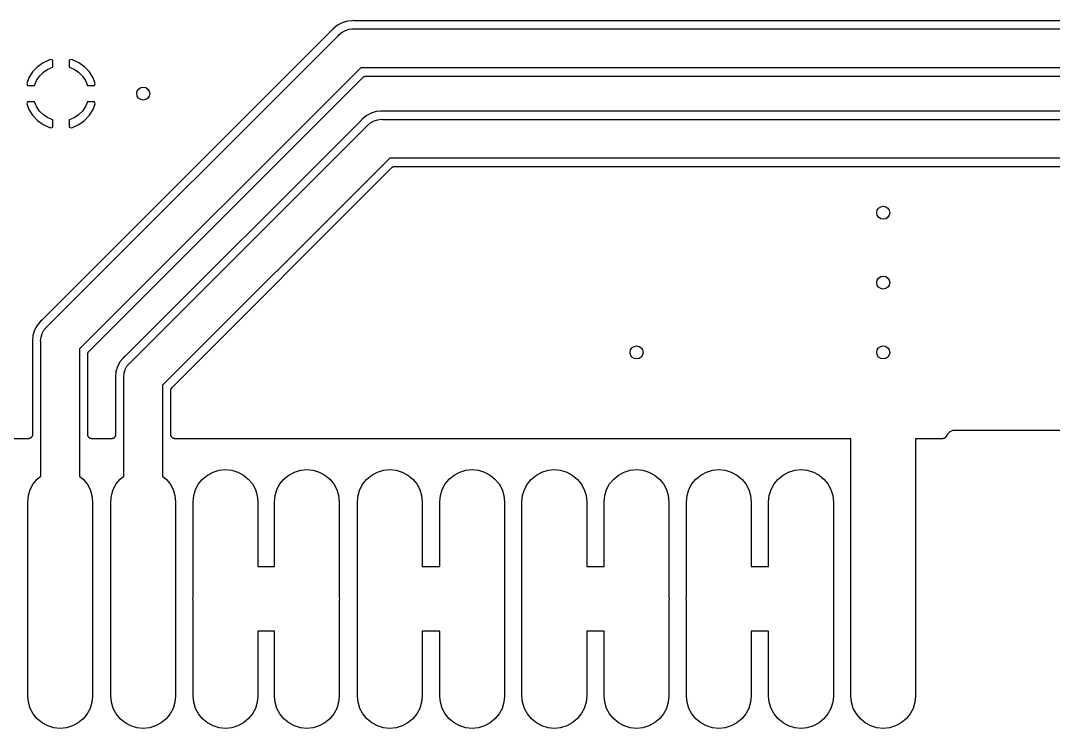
# Model space of a CAD drawing. Extents: x 49 to 143, y -158 to -38.
# Drawn here: x 87.27 to 119.17, y -158.18 to -136.3 of the extents above; entities that cross this region are included whole.
import ezdxf

# ---------------------------------------------------------------- set-up
doc = ezdxf.new("R2010")
doc.units = 0
doc.layers.add('BLACK', color=7, linetype='CONTINUOUS')

msp = doc.modelspace()

# ---------------------------------------------------------------- linework, layer by layer
at = {"layer": 'BLACK', "linetype": 'CONTINUOUS'}
for p, q in [((97.0592, -136.446), (96.9292, -136.553)), ((97.2076, -136.367), (97.0592, -136.446)), ((97.3686, -136.318), (97.2076, -136.367)), ((97.5003, -136.305), (97.3686, -136.318)), ((97.536, -136.302), (97.5003, -136.305)), ((97.5717, -136.305), (97.536, -136.302)), ((97.5771, -136.305), (97.5717, -136.305)), ((97.5824, -136.306), (97.5771, -136.305)), ((97.5842, -136.306), (97.5824, -136.306)), ((125.792, -136.306), (97.5842, -136.306)), ((96.8981, -136.59), (87.9238, -145.564)), ((88.0902, -145.757), (97.0909, -136.757)), ((96.9015, -136.586), (96.8981, -136.59)), ((96.9053, -136.582), (96.9015, -136.586)), ((96.9064, -136.581), (96.9053, -136.582)), ((96.9292, -136.553), (96.9064, -136.581)), ((97.0909, -136.757), (97.1097, -136.734)), ((97.1097, -136.734), (97.201, -136.659)), ((97.201, -136.659), (97.3053, -136.603)), ((97.3053, -136.603), (97.4184, -136.569)), ((97.4184, -136.569), (97.5065, -136.56)), ((97.5065, -136.56), (97.536, -136.557)), ((97.536, -136.557), (97.5655, -136.56)), ((97.5655, -136.56), (126.15, -136.56)), ((87.7903, -137.728), (87.6427, -137.886)), ((87.966, -137.602), (87.7903, -137.728)), ((88.1666, -137.511), (87.966, -137.602)), ((87.9772, -137.897), (88.1164, -137.804)), ((88.1164, -137.804), (88.265, -137.742)), ((88.201, -137.501), (88.1666, -137.511)), ((88.265, -137.521), (88.201, -137.501)), ((88.265, -137.742), (88.265, -137.521)), ((88.837, -137.501), (88.773, -137.521)), ((88.773, -137.521), (88.773, -137.742)), ((88.773, -137.742), (88.9216, -137.804)), ((88.8714, -137.511), (88.837, -137.501)), ((89.072, -137.602), (88.8714, -137.511)), ((88.9216, -137.804), (89.0608, -137.897)), ((89.2477, -137.728), (89.072, -137.602)), ((97.7845, -137.76), (89.0936, -146.451)), ((89.3953, -137.886), (89.2477, -137.728)), ((126.15, -137.76), (97.7845, -137.76)), ((87.5287, -138.07), (87.4638, -138.243)), ((87.6427, -137.886), (87.5287, -138.07)), ((87.7657, -138.154), (87.8588, -138.015)), ((87.8588, -138.015), (87.9772, -137.897)), ((89.0608, -137.897), (89.1792, -138.015)), ((89.1792, -138.015), (89.2723, -138.154)), ((89.3848, -146.519), (97.8525, -138.051)), ((89.5093, -138.07), (89.3953, -137.886)), ((89.5742, -138.243), (89.5093, -138.07)), ((97.8525, -138.051), (97.8528, -138.051)), ((97.8528, -138.051), (97.8529, -138.051)), ((97.8529, -138.051), (97.8538, -138.05)), ((97.8529, -138.051), (97.8529, -138.051)), ((97.8538, -138.05), (97.863, -138.043)), ((97.863, -138.043), (97.8721, -138.035)), ((97.8721, -138.035), (97.8727, -138.035)), ((97.8727, -138.035), (97.8732, -138.034)), ((97.8732, -138.034), (97.8836, -138.029)), ((97.8836, -138.029), (97.8939, -138.024)), ((97.8939, -138.024), (97.8946, -138.023)), ((97.8946, -138.023), (97.8952, -138.023)), ((97.8952, -138.023), (97.9065, -138.02)), ((97.9065, -138.02), (97.9177, -138.016)), ((97.9177, -138.016), (97.9183, -138.016)), ((97.9183, -138.016), (97.919, -138.016)), ((97.919, -138.016), (97.9307, -138.015)), ((97.9307, -138.015), (97.9423, -138.014)), ((97.9423, -138.014), (125.792, -138.014)), ((87.4638, -138.243), (87.4827, -138.303)), ((87.4827, -138.303), (87.7042, -138.303)), ((87.7042, -138.303), (87.7657, -138.154)), ((89.2723, -138.154), (89.3338, -138.303)), ((89.3338, -138.303), (89.5553, -138.303)), ((89.5553, -138.303), (89.5742, -138.243)), ((87.4827, -138.811), (87.4638, -138.871)), ((87.4638, -138.871), (87.5287, -139.044)), ((87.7042, -138.811), (87.4827, -138.811)), ((87.5287, -139.044), (87.6427, -139.228)), ((87.7657, -138.96), (87.7042, -138.811)), ((87.8588, -139.099), (87.7657, -138.96)), ((89.2723, -138.96), (89.1792, -139.099)), ((89.3338, -138.811), (89.2723, -138.96)), ((89.5553, -138.811), (89.3338, -138.811)), ((89.3953, -139.228), (89.5093, -139.044)), ((89.5093, -139.044), (89.5742, -138.871)), ((89.5742, -138.871), (89.5553, -138.811)), ((87.6427, -139.228), (87.7903, -139.386)), ((87.7903, -139.386), (87.966, -139.512)), ((87.9772, -139.217), (87.8588, -139.099)), ((88.1164, -139.31), (87.9772, -139.217)), ((88.265, -139.372), (88.1164, -139.31)), ((88.265, -139.593), (88.265, -139.372)), ((88.9216, -139.31), (88.773, -139.372)), ((88.773, -139.372), (88.773, -139.593)), ((89.0608, -139.217), (88.9216, -139.31)), ((89.1792, -139.099), (89.0608, -139.217)), ((89.072, -139.512), (89.2477, -139.386)), ((89.2477, -139.386), (89.3953, -139.228)), ((97.7871, -139.384), (90.4892, -146.682)), ((97.7904, -139.38), (97.7871, -139.384)), ((97.7943, -139.376), (97.7904, -139.38)), ((97.7954, -139.375), (97.7943, -139.376)), ((97.8182, -139.347), (97.7954, -139.375)), ((97.9482, -139.24), (97.8182, -139.347)), ((98.0966, -139.161), (97.9482, -139.24)), ((98.09, -139.453), (98.1943, -139.397)), ((98.2576, -139.112), (98.0966, -139.161)), ((98.1943, -139.397), (98.3074, -139.363)), ((98.3893, -139.099), (98.2576, -139.112)), ((98.3074, -139.363), (98.3557, -139.358)), ((98.3557, -139.358), (98.425, -139.351)), ((98.425, -139.096), (98.3893, -139.099)), ((98.4607, -139.099), (98.425, -139.096)), ((98.425, -139.351), (98.4545, -139.354)), ((98.4545, -139.354), (133.101, -139.354)), ((98.4661, -139.099), (98.4607, -139.099)), ((98.4714, -139.1), (98.4661, -139.099)), ((98.4732, -139.1), (98.4714, -139.1)), ((132.944, -139.1), (98.4732, -139.1)), ((87.966, -139.512), (88.1666, -139.603)), ((88.1666, -139.603), (88.201, -139.613)), ((88.201, -139.613), (88.265, -139.593)), ((88.773, -139.593), (88.837, -139.613)), ((88.837, -139.613), (88.8714, -139.603)), ((88.8714, -139.603), (89.072, -139.512)), ((90.6556, -146.875), (97.9799, -139.551)), ((97.9799, -139.551), (97.9987, -139.528)), ((97.9987, -139.528), (98.09, -139.453)), ((98.6735, -140.554), (91.659, -147.569)), ((133.321, -140.554), (98.6735, -140.554)), ((91.9502, -147.637), (98.7415, -140.845)), ((98.7415, -140.845), (98.7418, -140.845)), ((98.7418, -140.845), (98.7419, -140.845)), ((98.7419, -140.845), (98.7428, -140.844)), ((98.7419, -140.845), (98.7419, -140.845)), ((98.7428, -140.844), (98.752, -140.837)), ((98.752, -140.837), (98.7611, -140.829)), ((98.7611, -140.829), (98.7617, -140.829)), ((98.7617, -140.829), (98.7622, -140.828)), ((98.7622, -140.828), (98.7726, -140.823)), ((98.7726, -140.823), (98.7829, -140.818)), ((98.7829, -140.818), (98.7836, -140.817)), ((98.7836, -140.817), (98.7842, -140.817)), ((98.7842, -140.817), (98.7955, -140.814)), ((98.7955, -140.814), (98.8067, -140.81)), ((98.8067, -140.81), (98.8073, -140.81)), ((98.8073, -140.81), (98.808, -140.81)), ((98.808, -140.81), (98.8197, -140.809)), ((98.8197, -140.809), (98.8313, -140.808)), ((98.8313, -140.808), (133.302, -140.808)), ((87.7801, -145.726), (87.7008, -145.874)), ((87.864, -145.623), (87.7801, -145.726)), ((87.8868, -145.596), (87.864, -145.623)), ((87.864, -145.623), (87.864, -145.623)), ((87.9146, -145.573), (87.8868, -145.596)), ((87.9184, -145.569), (87.9146, -145.573)), ((87.9225, -145.566), (87.9184, -145.569)), ((87.9238, -145.564), (87.9225, -145.566)), ((87.9923, -145.867), (88.0673, -145.776)), ((88.0673, -145.776), (88.0902, -145.757)), ((87.652, -146.035), (87.6355, -146.202)), ((87.7008, -145.874), (87.652, -146.035)), ((87.8907, -146.202), (87.9023, -146.085)), ((87.9023, -146.085), (87.9366, -145.972)), ((87.9366, -145.972), (87.9479, -145.951)), ((87.9479, -145.951), (87.9923, -145.867)), ((87.6355, -146.202), (87.639, -146.238)), ((87.639, -146.238), (87.6392, -146.24)), ((87.6392, -146.24), (87.6391, -146.245)), ((87.6391, -146.245), (87.6396, -146.251)), ((87.6396, -146.251), (87.6396, -149.098)), ((87.8936, -146.232), (87.8907, -146.202)), ((87.8936, -150.383), (87.8936, -146.232)), ((89.0936, -146.451), (89.0936, -150.383)), ((89.3476, -146.607), (89.3489, -146.595)), ((89.3476, -146.608), (89.3476, -146.607)), ((89.3476, -146.609), (89.3476, -146.608)), ((89.3476, -146.608), (89.3476, -146.608)), ((89.3476, -146.608), (89.3476, -146.608)), ((89.3476, -149.098), (89.3476, -146.609)), ((89.3489, -146.595), (89.3501, -146.584)), ((89.3501, -146.584), (89.3503, -146.583)), ((89.3503, -146.583), (89.3504, -146.582)), ((89.3504, -146.582), (89.3539, -146.571)), ((89.3539, -146.571), (89.3574, -146.56)), ((89.3574, -146.56), (89.3577, -146.559)), ((89.3577, -146.559), (89.3579, -146.559)), ((89.3579, -146.559), (89.3635, -146.548)), ((89.3635, -146.548), (89.3691, -146.538)), ((89.3691, -146.538), (89.3695, -146.538)), ((89.3695, -146.538), (89.3698, -146.537)), ((89.3698, -146.537), (89.3773, -146.528)), ((89.3773, -146.528), (89.3848, -146.519)), ((90.4294, -146.741), (90.3455, -146.843)), ((90.4522, -146.713), (90.4294, -146.741)), ((90.4294, -146.741), (90.4294, -146.741)), ((90.48, -146.69), (90.4522, -146.713)), ((90.4838, -146.687), (90.48, -146.69)), ((90.4879, -146.683), (90.4838, -146.687)), ((90.4892, -146.682), (90.4879, -146.683)), ((90.2662, -146.992), (90.2174, -147.153)), ((90.3455, -146.843), (90.2662, -146.992)), ((90.5133, -147.068), (90.5577, -146.985)), ((90.5577, -146.985), (90.6327, -146.894)), ((90.6327, -146.894), (90.6556, -146.875)), ((90.2174, -147.153), (90.2009, -147.32)), ((90.2009, -147.32), (90.2044, -147.356)), ((90.2044, -147.356), (90.2046, -147.358)), ((90.2046, -147.358), (90.2045, -147.363)), ((90.2045, -147.363), (90.205, -147.368)), ((90.205, -147.368), (90.205, -149.098)), ((90.4561, -147.32), (90.4677, -147.202)), ((90.459, -147.349), (90.4561, -147.32)), ((90.459, -150.383), (90.459, -147.349)), ((90.4677, -147.202), (90.502, -147.089)), ((90.502, -147.089), (90.5133, -147.068)), ((91.659, -147.569), (91.659, -150.383)), ((91.9158, -147.7), (91.9193, -147.689)), ((91.9193, -147.689), (91.9228, -147.678)), ((91.9228, -147.678), (91.9231, -147.677)), ((91.9231, -147.677), (91.9233, -147.676)), ((91.9233, -147.676), (91.9289, -147.666)), ((91.9289, -147.666), (91.9345, -147.656)), ((91.9345, -147.656), (91.9349, -147.655)), ((91.9349, -147.655), (91.9352, -147.655)), ((91.9352, -147.655), (91.9427, -147.646)), ((91.9427, -147.646), (91.9502, -147.637)), ((91.913, -147.725), (91.9143, -147.713)), ((91.913, -147.726), (91.913, -147.725)), ((91.913, -149.098), (91.913, -147.726)), ((91.913, -147.726), (91.913, -147.726)), ((91.913, -147.726), (91.913, -147.726)), ((91.913, -147.726), (91.913, -147.726)), ((91.9143, -147.713), (91.9155, -147.701)), ((91.9155, -147.701), (91.9157, -147.701)), ((91.9157, -147.701), (91.9158, -147.7)), ((116.121, -148.971), (116.074, -148.975)), ((116.129, -148.97), (116.121, -148.971)), ((116.121, -148.971), (116.121, -148.971)), ((116.136, -148.971), (116.129, -148.97)), ((116.142, -148.971), (116.136, -148.971)), ((116.147, -148.971), (116.142, -148.971)), ((116.149, -148.971), (116.147, -148.971)), ((141.056, -148.971), (116.149, -148.971)), ((87.5126, -149.225), (86.979, -149.225)), ((87.5245, -149.224), (87.5126, -149.225)), ((87.5364, -149.223), (87.5245, -149.224)), ((87.5368, -149.223), (87.5364, -149.223)), ((87.5373, -149.223), (87.5368, -149.223)), ((87.5487, -149.219), (87.5373, -149.223)), ((87.5602, -149.216), (87.5487, -149.219)), ((87.5606, -149.216), (87.5602, -149.216)), ((87.561, -149.215), (87.5606, -149.216)), ((87.5716, -149.21), (87.561, -149.215)), ((87.5821, -149.204), (87.5716, -149.21)), ((87.5825, -149.204), (87.5821, -149.204)), ((87.5829, -149.204), (87.5825, -149.204)), ((87.5921, -149.196), (87.5829, -149.204)), ((87.6015, -149.189), (87.5921, -149.196)), ((87.6017, -149.188), (87.6015, -149.189)), ((87.6021, -149.188), (87.6017, -149.188)), ((87.6097, -149.179), (87.6021, -149.188)), ((87.6174, -149.17), (87.6097, -149.179)), ((87.6176, -149.169), (87.6174, -149.17)), ((87.6179, -149.169), (87.6176, -149.169)), ((87.6236, -149.158), (87.6179, -149.169)), ((87.6293, -149.148), (87.6236, -149.158)), ((87.6295, -149.148), (87.6293, -149.148)), ((87.6297, -149.147), (87.6295, -149.148)), ((87.6332, -149.136), (87.6297, -149.147)), ((87.6368, -149.124), (87.6332, -149.136)), ((87.6369, -149.124), (87.6368, -149.124)), ((87.637, -149.124), (87.6369, -149.124)), ((87.6383, -149.112), (87.637, -149.124)), ((87.6396, -149.1), (87.6383, -149.112)), ((87.6396, -149.098), (87.6396, -149.099)), ((87.6396, -149.099), (87.6396, -149.099)), ((87.6396, -149.099), (87.6396, -149.099)), ((87.6396, -149.099), (87.6396, -149.1)), ((89.3488, -149.11), (89.3476, -149.098)), ((89.3498, -149.122), (89.3488, -149.11)), ((89.35, -149.122), (89.3498, -149.122)), ((89.35, -149.123), (89.35, -149.122)), ((89.3535, -149.134), (89.35, -149.123)), ((89.3568, -149.146), (89.3535, -149.134)), ((89.3571, -149.146), (89.3568, -149.146)), ((89.3572, -149.146), (89.3571, -149.146)), ((89.3628, -149.157), (89.3572, -149.146)), ((89.3683, -149.168), (89.3628, -149.157)), ((89.3686, -149.168), (89.3683, -149.168)), ((89.3688, -149.168), (89.3686, -149.168)), ((89.3764, -149.178), (89.3688, -149.168)), ((89.3839, -149.187), (89.3764, -149.178)), ((89.3842, -149.187), (89.3839, -149.187)), ((89.3845, -149.187), (89.3842, -149.187)), ((89.3937, -149.195), (89.3845, -149.187)), ((89.4028, -149.203), (89.3937, -149.195)), ((89.4032, -149.203), (89.4028, -149.203)), ((89.4036, -149.203), (89.4032, -149.203)), ((89.4141, -149.209), (89.4036, -149.203)), ((89.4246, -149.215), (89.4141, -149.209)), ((89.425, -149.215), (89.4246, -149.215)), ((89.4254, -149.215), (89.425, -149.215)), ((89.4368, -149.219), (89.4254, -149.215)), ((89.4482, -149.222), (89.4368, -149.219)), ((89.4486, -149.222), (89.4482, -149.222)), ((89.4491, -149.222), (89.4486, -149.222)), ((89.4609, -149.224), (89.4491, -149.222)), ((89.4728, -149.225), (89.4609, -149.224)), ((89.4737, -149.225), (89.4728, -149.225)), ((89.4746, -149.225), (89.4737, -149.225)), ((89.4737, -149.225), (89.4737, -149.225)), ((89.4737, -149.225), (89.4737, -149.225)), ((90.078, -149.225), (89.4746, -149.225)), ((90.0899, -149.224), (90.078, -149.225)), ((90.1018, -149.223), (90.0899, -149.224)), ((90.1022, -149.223), (90.1018, -149.223)), ((90.1027, -149.223), (90.1022, -149.223)), ((90.1141, -149.219), (90.1027, -149.223)), ((90.1256, -149.216), (90.1141, -149.219)), ((90.126, -149.216), (90.1256, -149.216)), ((90.1264, -149.215), (90.126, -149.216)), ((90.137, -149.21), (90.1264, -149.215)), ((90.1475, -149.204), (90.137, -149.21)), ((90.1479, -149.204), (90.1475, -149.204)), ((90.1483, -149.204), (90.1479, -149.204)), ((90.1575, -149.196), (90.1483, -149.204)), ((90.1669, -149.189), (90.1575, -149.196)), ((90.1671, -149.188), (90.1669, -149.189)), ((90.1675, -149.188), (90.1671, -149.188)), ((90.1751, -149.179), (90.1675, -149.188)), ((90.1828, -149.17), (90.1751, -149.179)), ((90.183, -149.169), (90.1828, -149.17)), ((90.1833, -149.169), (90.183, -149.169)), ((90.189, -149.158), (90.1833, -149.169)), ((90.1947, -149.148), (90.189, -149.158)), ((90.1949, -149.148), (90.1947, -149.148)), ((90.1951, -149.147), (90.1949, -149.148)), ((90.1986, -149.136), (90.1951, -149.147)), ((90.2022, -149.124), (90.1986, -149.136)), ((90.2023, -149.124), (90.2022, -149.124)), ((90.2024, -149.124), (90.2023, -149.124)), ((90.2037, -149.112), (90.2024, -149.124)), ((90.205, -149.1), (90.2037, -149.112)), ((90.205, -149.098), (90.205, -149.099)), ((90.205, -149.099), (90.205, -149.099)), ((90.205, -149.099), (90.205, -149.099)), ((90.205, -149.099), (90.205, -149.1)), ((91.9142, -149.11), (91.913, -149.098)), ((91.9153, -149.122), (91.9142, -149.11)), ((91.9154, -149.122), (91.9153, -149.122)), ((91.9154, -149.123), (91.9154, -149.122)), ((91.9189, -149.134), (91.9154, -149.123)), ((91.9222, -149.146), (91.9189, -149.134)), ((91.9225, -149.146), (91.9222, -149.146)), ((91.9226, -149.146), (91.9225, -149.146)), ((91.9282, -149.157), (91.9226, -149.146)), ((91.9337, -149.168), (91.9282, -149.157)), ((91.934, -149.168), (91.9337, -149.168)), ((91.9342, -149.168), (91.934, -149.168)), ((91.9418, -149.178), (91.9342, -149.168)), ((91.9493, -149.187), (91.9418, -149.178)), ((91.9496, -149.187), (91.9493, -149.187)), ((91.9499, -149.187), (91.9496, -149.187)), ((91.9591, -149.195), (91.9499, -149.187)), ((91.9682, -149.203), (91.9591, -149.195)), ((91.9686, -149.203), (91.9682, -149.203)), ((91.969, -149.203), (91.9686, -149.203)), ((91.9795, -149.209), (91.969, -149.203)), ((91.99, -149.215), (91.9795, -149.209)), ((91.9904, -149.215), (91.99, -149.215)), ((91.9908, -149.215), (91.9904, -149.215)), ((92.0022, -149.219), (91.9908, -149.215)), ((92.0136, -149.222), (92.0022, -149.219)), ((92.014, -149.222), (92.0136, -149.222)), ((92.0145, -149.222), (92.014, -149.222)), ((92.0263, -149.224), (92.0145, -149.222)), ((92.0382, -149.225), (92.0263, -149.224)), ((92.0391, -149.225), (92.0382, -149.225)), ((92.04, -149.225), (92.0391, -149.225)), ((92.0391, -149.225), (92.0391, -149.225)), ((92.0391, -149.225), (92.0391, -149.225)), ((112.919, -149.225), (92.04, -149.225)), ((112.919, -151.178), (112.919, -149.225)), ((115.751, -149.225), (114.919, -149.225)), ((114.919, -149.225), (114.919, -151.178)), ((115.756, -149.224), (115.751, -149.225)), ((115.762, -149.224), (115.756, -149.224)), ((115.769, -149.223), (115.762, -149.224)), ((115.775, -149.223), (115.769, -149.223)), ((115.781, -149.221), (115.775, -149.223)), ((115.786, -149.22), (115.781, -149.221)), ((115.793, -149.217), (115.786, -149.22)), ((115.799, -149.215), (115.793, -149.217)), ((115.804, -149.213), (115.799, -149.215)), ((115.809, -149.211), (115.804, -149.213)), ((115.815, -149.207), (115.809, -149.211)), ((115.821, -149.204), (115.815, -149.207)), ((115.825, -149.2), (115.821, -149.204)), ((115.83, -149.197), (115.825, -149.2)), ((115.835, -149.192), (115.83, -149.197)), ((115.84, -149.188), (115.835, -149.192)), ((115.844, -149.184), (115.84, -149.188)), ((115.848, -149.18), (115.844, -149.184)), ((115.852, -149.174), (115.848, -149.18)), ((115.856, -149.169), (115.852, -149.174)), ((115.859, -149.164), (115.856, -149.169)), ((115.862, -149.159), (115.859, -149.164)), ((115.865, -149.153), (115.862, -149.159)), ((115.868, -149.147), (115.865, -149.153)), ((115.896, -149.095), (115.868, -149.146)), ((115.868, -149.146), (115.868, -149.147)), ((115.931, -149.052), (115.896, -149.095)), ((115.973, -149.017), (115.931, -149.052)), ((116.022, -148.991), (115.973, -149.017)), ((116.074, -148.975), (116.022, -148.991)), ((93.2163, -150.254), (93.4039, -150.197)), ((93.4039, -150.197), (93.599, -150.178)), ((93.599, -150.178), (93.599, -150.178)), ((93.599, -150.178), (93.7941, -150.197)), ((93.7941, -150.197), (93.9817, -150.254)), ((95.7309, -150.254), (95.9185, -150.197)), ((95.9185, -150.197), (96.1136, -150.178)), ((96.1136, -150.178), (96.1136, -150.178)), ((96.1136, -150.178), (96.3087, -150.197)), ((96.3087, -150.197), (96.4963, -150.254)), ((98.2963, -150.254), (98.4839, -150.197)), ((98.4839, -150.197), (98.679, -150.178)), ((98.679, -150.178), (98.679, -150.178)), ((98.679, -150.178), (98.8741, -150.197)), ((98.8741, -150.197), (99.0617, -150.254)), ((100.836, -150.254), (101.024, -150.197)), ((101.024, -150.197), (101.219, -150.178)), ((101.219, -150.178), (101.219, -150.178)), ((101.219, -150.178), (101.414, -150.197)), ((101.414, -150.197), (101.602, -150.254)), ((103.376, -150.254), (103.564, -150.197)), ((103.564, -150.197), (103.759, -150.178)), ((103.759, -150.178), (103.759, -150.178)), ((103.759, -150.178), (103.954, -150.197)), ((103.954, -150.197), (104.142, -150.254)), ((105.916, -150.254), (106.104, -150.197)), ((106.104, -150.197), (106.299, -150.178)), ((106.299, -150.178), (106.299, -150.178)), ((106.299, -150.178), (106.494, -150.197)), ((106.494, -150.197), (106.682, -150.254)), ((108.456, -150.254), (108.644, -150.197)), ((108.644, -150.197), (108.839, -150.178)), ((108.839, -150.178), (108.839, -150.178)), ((108.839, -150.178), (109.034, -150.197)), ((109.034, -150.197), (109.222, -150.254)), ((110.996, -150.254), (111.184, -150.197)), ((111.184, -150.197), (111.379, -150.178)), ((111.379, -150.178), (111.379, -150.178)), ((111.379, -150.178), (111.574, -150.197)), ((111.574, -150.197), (111.762, -150.254)), ((87.6621, -150.622), (87.7865, -150.471)), ((87.7865, -150.471), (87.8936, -150.383)), ((89.0936, -150.383), (89.2007, -150.471)), ((89.2007, -150.471), (89.3251, -150.622)), ((90.2275, -150.622), (90.3519, -150.471)), ((90.3519, -150.471), (90.459, -150.383)), ((91.659, -150.383), (91.7661, -150.471)), ((91.7661, -150.471), (91.8905, -150.622)), ((92.7675, -150.622), (92.8919, -150.471)), ((92.8919, -150.471), (93.0434, -150.347)), ((93.0434, -150.347), (93.2163, -150.254)), ((93.9817, -150.254), (94.1546, -150.347)), ((94.1546, -150.347), (94.3061, -150.471)), ((94.3061, -150.471), (94.4305, -150.622)), ((95.2821, -150.622), (95.4065, -150.471)), ((95.4065, -150.471), (95.558, -150.347)), ((95.558, -150.347), (95.7309, -150.254)), ((96.4963, -150.254), (96.6692, -150.347)), ((96.6692, -150.347), (96.8207, -150.471)), ((96.8207, -150.471), (96.9451, -150.622)), ((97.8475, -150.622), (97.9719, -150.471)), ((97.9719, -150.471), (98.1234, -150.347)), ((98.1234, -150.347), (98.2963, -150.254)), ((99.0617, -150.254), (99.2346, -150.347)), ((99.2346, -150.347), (99.3861, -150.471)), ((99.3861, -150.471), (99.5105, -150.622)), ((100.388, -150.622), (100.512, -150.471)), ((100.512, -150.471), (100.663, -150.347)), ((100.663, -150.347), (100.836, -150.254)), ((101.602, -150.254), (101.775, -150.347)), ((101.775, -150.347), (101.926, -150.471)), ((101.926, -150.471), (102.05, -150.622)), ((102.928, -150.622), (103.052, -150.471)), ((103.052, -150.471), (103.203, -150.347)), ((103.203, -150.347), (103.376, -150.254)), ((104.142, -150.254), (104.315, -150.347)), ((104.315, -150.347), (104.466, -150.471)), ((104.466, -150.471), (104.59, -150.622)), ((105.468, -150.622), (105.592, -150.471)), ((105.592, -150.471), (105.743, -150.347)), ((105.743, -150.347), (105.916, -150.254)), ((106.682, -150.254), (106.855, -150.347)), ((106.855, -150.347), (107.006, -150.471)), ((107.006, -150.471), (107.13, -150.622)), ((108.008, -150.622), (108.132, -150.471)), ((108.132, -150.471), (108.283, -150.347)), ((108.283, -150.347), (108.456, -150.254)), ((109.222, -150.254), (109.395, -150.347)), ((109.395, -150.347), (109.546, -150.471)), ((109.546, -150.471), (109.67, -150.622)), ((110.548, -150.622), (110.672, -150.471)), ((110.672, -150.471), (110.823, -150.347)), ((110.823, -150.347), (110.996, -150.254)), ((111.762, -150.254), (111.935, -150.347)), ((111.935, -150.347), (112.086, -150.471)), ((112.086, -150.471), (112.21, -150.622)), ((87.5128, -150.983), (87.5697, -150.795)), ((87.5697, -150.795), (87.6621, -150.622)), ((89.3251, -150.622), (89.4175, -150.795)), ((89.4175, -150.795), (89.4744, -150.983)), ((90.0782, -150.983), (90.1351, -150.795)), ((90.1351, -150.795), (90.2275, -150.622)), ((91.8905, -150.622), (91.9829, -150.795)), ((91.9829, -150.795), (92.0398, -150.983)), ((92.6182, -150.983), (92.6751, -150.795)), ((92.6751, -150.795), (92.7675, -150.622)), ((94.4305, -150.622), (94.5229, -150.795)), ((94.5229, -150.795), (94.5798, -150.983)), ((95.1328, -150.983), (95.1897, -150.795)), ((95.1897, -150.795), (95.2821, -150.622)), ((96.9451, -150.622), (97.0375, -150.795)), ((97.0375, -150.795), (97.0944, -150.983)), ((97.6982, -150.983), (97.7551, -150.795)), ((97.7551, -150.795), (97.8475, -150.622)), ((99.5105, -150.622), (99.6029, -150.795)), ((99.6029, -150.795), (99.6598, -150.983)), ((100.238, -150.983), (100.295, -150.795)), ((100.295, -150.795), (100.388, -150.622)), ((102.05, -150.622), (102.143, -150.795)), ((102.143, -150.795), (102.2, -150.983)), ((102.778, -150.983), (102.835, -150.795)), ((102.835, -150.795), (102.928, -150.622)), ((104.59, -150.622), (104.683, -150.795)), ((104.683, -150.795), (104.74, -150.983)), ((105.318, -150.983), (105.375, -150.795)), ((105.375, -150.795), (105.468, -150.622)), ((107.13, -150.622), (107.223, -150.795)), ((107.223, -150.795), (107.28, -150.983)), ((107.858, -150.983), (107.915, -150.795)), ((107.915, -150.795), (108.008, -150.622)), ((109.67, -150.622), (109.763, -150.795)), ((109.763, -150.795), (109.82, -150.983)), ((110.398, -150.983), (110.455, -150.795)), ((110.455, -150.795), (110.548, -150.622)), ((112.21, -150.622), (112.303, -150.795)), ((112.303, -150.795), (112.36, -150.983)), ((87.4936, -151.178), (87.5128, -150.983)), ((87.4936, -157.178), (87.4936, -151.178)), ((89.4744, -150.983), (89.4936, -151.178)), ((89.4936, -151.178), (89.4936, -157.178)), ((90.059, -151.178), (90.0782, -150.983)), ((90.059, -157.178), (90.059, -151.178)), ((92.0398, -150.983), (92.059, -151.178)), ((92.059, -151.178), (92.059, -157.178)), ((92.599, -151.178), (92.6182, -150.983)), ((92.599, -154.129), (92.599, -151.178)), ((94.5798, -150.983), (94.599, -151.178)), ((94.599, -151.178), (94.599, -153.178)), ((95.1136, -151.178), (95.1328, -150.983)), ((95.1136, -153.178), (95.1136, -151.178)), ((97.0944, -150.983), (97.1136, -151.178)), ((97.1136, -151.178), (97.1136, -154.129)), ((97.679, -151.178), (97.6982, -150.983)), ((97.679, -154.129), (97.679, -151.178)), ((99.6598, -150.983), (99.679, -151.178)), ((99.679, -151.178), (99.679, -153.178)), ((100.219, -151.178), (100.238, -150.983)), ((100.219, -153.178), (100.219, -151.178)), ((102.2, -150.983), (102.219, -151.178)), ((102.219, -151.178), (102.219, -154.129)), ((102.759, -151.178), (102.778, -150.983)), ((102.759, -154.129), (102.759, -151.178)), ((104.74, -150.983), (104.759, -151.178)), ((104.759, -151.178), (104.759, -153.178)), ((105.299, -151.178), (105.318, -150.983)), ((105.299, -153.178), (105.299, -151.178)), ((107.28, -150.983), (107.299, -151.178)), ((107.299, -151.178), (107.299, -154.129)), ((107.839, -151.178), (107.858, -150.983)), ((107.839, -154.129), (107.839, -151.178)), ((109.82, -150.983), (109.839, -151.178)), ((109.839, -151.178), (109.839, -153.178)), ((110.379, -151.178), (110.398, -150.983)), ((110.379, -153.178), (110.379, -151.178)), ((112.36, -150.983), (112.379, -151.178)), ((112.379, -151.178), (112.379, -154.129)), ((112.919, -157.178), (112.919, -151.178)), ((112.919, -151.178), (112.919, -151.178)), ((114.919, -151.178), (114.919, -151.178)), ((114.919, -151.178), (114.919, -157.178)), ((94.599, -153.178), (95.1136, -153.178)), ((99.679, -153.178), (100.219, -153.178)), ((104.759, -153.178), (105.299, -153.178)), ((109.839, -153.178), (110.379, -153.178)), ((92.5942, -154.178), (92.599, -154.129)), ((92.599, -154.227), (92.5942, -154.178)), ((92.599, -157.178), (92.599, -154.227)), ((97.1136, -154.129), (97.1184, -154.178)), ((97.1184, -154.178), (97.1136, -154.227)), ((97.1136, -154.227), (97.1136, -157.178)), ((97.6742, -154.178), (97.679, -154.129)), ((97.679, -154.227), (97.6742, -154.178)), ((97.679, -157.178), (97.679, -154.227)), ((102.219, -154.129), (102.224, -154.178)), ((102.224, -154.178), (102.219, -154.227)), ((102.219, -154.227), (102.219, -157.178)), ((102.754, -154.178), (102.759, -154.129)), ((102.759, -154.227), (102.754, -154.178)), ((102.759, -157.178), (102.759, -154.227)), ((107.299, -154.129), (107.304, -154.178)), ((107.304, -154.178), (107.299, -154.227)), ((107.299, -154.227), (107.299, -157.178)), ((107.834, -154.178), (107.839, -154.129)), ((107.839, -154.227), (107.834, -154.178)), ((107.839, -157.178), (107.839, -154.227)), ((112.379, -154.129), (112.384, -154.178)), ((112.384, -154.178), (112.379, -154.227)), ((112.379, -154.227), (112.379, -157.178)), ((95.1136, -155.178), (94.599, -155.178)), ((94.599, -155.178), (94.599, -157.178)), ((95.1136, -157.178), (95.1136, -155.178)), ((100.219, -155.178), (99.679, -155.178)), ((99.679, -155.178), (99.679, -157.178)), ((100.219, -157.178), (100.219, -155.178)), ((105.299, -155.178), (104.759, -155.178)), ((104.759, -155.178), (104.759, -157.178)), ((105.299, -157.178), (105.299, -155.178)), ((110.379, -155.178), (109.839, -155.178)), ((109.839, -155.178), (109.839, -157.178)), ((110.379, -157.178), (110.379, -155.178)), ((87.5128, -157.373), (87.4936, -157.178)), ((89.4936, -157.178), (89.4744, -157.373)), ((90.0782, -157.373), (90.059, -157.178)), ((92.059, -157.178), (92.0398, -157.373)), ((92.6182, -157.373), (92.599, -157.178)), ((94.599, -157.178), (94.5798, -157.373)), ((95.1328, -157.373), (95.1136, -157.178)), ((97.1136, -157.178), (97.0944, -157.373)), ((97.6982, -157.373), (97.679, -157.178)), ((99.679, -157.178), (99.6598, -157.373)), ((100.238, -157.373), (100.219, -157.178)), ((102.219, -157.178), (102.2, -157.373)), ((102.778, -157.373), (102.759, -157.178)), ((104.759, -157.178), (104.74, -157.373)), ((105.318, -157.373), (105.299, -157.178)), ((107.299, -157.178), (107.28, -157.373)), ((107.858, -157.373), (107.839, -157.178)), ((109.839, -157.178), (109.82, -157.373)), ((110.398, -157.373), (110.379, -157.178)), ((112.379, -157.178), (112.36, -157.373)), ((112.938, -157.373), (112.919, -157.178)), ((114.919, -157.178), (114.9, -157.373)), ((87.5697, -157.561), (87.5128, -157.373)), ((87.6621, -157.734), (87.5697, -157.561)), ((89.4175, -157.561), (89.3251, -157.734)), ((89.4744, -157.373), (89.4175, -157.561)), ((90.1351, -157.561), (90.0782, -157.373)), ((90.2275, -157.734), (90.1351, -157.561)), ((91.9829, -157.561), (91.8905, -157.734)), ((92.0398, -157.373), (91.9829, -157.561)), ((92.6751, -157.561), (92.6182, -157.373)), ((92.7675, -157.734), (92.6751, -157.561)), ((94.5229, -157.561), (94.4305, -157.734)), ((94.5798, -157.373), (94.5229, -157.561)), ((95.1897, -157.561), (95.1328, -157.373)), ((95.2821, -157.734), (95.1897, -157.561)), ((97.0375, -157.561), (96.9451, -157.734)), ((97.0944, -157.373), (97.0375, -157.561)), ((97.7551, -157.561), (97.6982, -157.373)), ((97.8475, -157.734), (97.7551, -157.561)), ((99.6029, -157.561), (99.5105, -157.734)), ((99.6598, -157.373), (99.6029, -157.561)), ((100.295, -157.561), (100.238, -157.373)), ((100.388, -157.734), (100.295, -157.561)), ((102.143, -157.561), (102.05, -157.734)), ((102.2, -157.373), (102.143, -157.561)), ((102.835, -157.561), (102.778, -157.373)), ((102.928, -157.734), (102.835, -157.561)), ((104.683, -157.561), (104.59, -157.734)), ((104.74, -157.373), (104.683, -157.561)), ((105.375, -157.561), (105.318, -157.373)), ((105.468, -157.734), (105.375, -157.561)), ((107.223, -157.561), (107.13, -157.734)), ((107.28, -157.373), (107.223, -157.561)), ((107.915, -157.561), (107.858, -157.373)), ((108.008, -157.734), (107.915, -157.561)), ((109.763, -157.561), (109.67, -157.734)), ((109.82, -157.373), (109.763, -157.561)), ((110.455, -157.561), (110.398, -157.373)), ((110.548, -157.734), (110.455, -157.561)), ((112.303, -157.561), (112.21, -157.734)), ((112.36, -157.373), (112.303, -157.561)), ((112.995, -157.561), (112.938, -157.373)), ((113.088, -157.734), (112.995, -157.561)), ((114.843, -157.561), (114.75, -157.734)), ((114.9, -157.373), (114.843, -157.561)), ((87.7865, -157.885), (87.6621, -157.734)), ((87.938, -158.009), (87.7865, -157.885)), ((89.2007, -157.885), (89.0492, -158.009)), ((89.3251, -157.734), (89.2007, -157.885)), ((90.3519, -157.885), (90.2275, -157.734)), ((90.5034, -158.009), (90.3519, -157.885)), ((91.7661, -157.885), (91.6146, -158.009)), ((91.8905, -157.734), (91.7661, -157.885)), ((92.8919, -157.885), (92.7675, -157.734)), ((93.0434, -158.009), (92.8919, -157.885)), ((94.3061, -157.885), (94.1546, -158.009)), ((94.4305, -157.734), (94.3061, -157.885)), ((95.4065, -157.885), (95.2821, -157.734)), ((95.558, -158.009), (95.4065, -157.885)), ((96.8207, -157.885), (96.6692, -158.009)), ((96.9451, -157.734), (96.8207, -157.885)), ((97.9719, -157.885), (97.8475, -157.734)), ((98.1234, -158.009), (97.9719, -157.885)), ((99.3861, -157.885), (99.2346, -158.009)), ((99.5105, -157.734), (99.3861, -157.885)), ((100.512, -157.885), (100.388, -157.734)), ((100.663, -158.009), (100.512, -157.885)), ((101.926, -157.885), (101.775, -158.009)), ((102.05, -157.734), (101.926, -157.885)), ((103.052, -157.885), (102.928, -157.734)), ((103.203, -158.009), (103.052, -157.885)), ((104.466, -157.885), (104.315, -158.009)), ((104.59, -157.734), (104.466, -157.885)), ((105.592, -157.885), (105.468, -157.734)), ((105.743, -158.009), (105.592, -157.885)), ((107.006, -157.885), (106.855, -158.009)), ((107.13, -157.734), (107.006, -157.885)), ((108.132, -157.885), (108.008, -157.734)), ((108.283, -158.009), (108.132, -157.885)), ((109.546, -157.885), (109.395, -158.009)), ((109.67, -157.734), (109.546, -157.885)), ((110.672, -157.885), (110.548, -157.734)), ((110.823, -158.009), (110.672, -157.885)), ((112.086, -157.885), (111.935, -158.009)), ((112.21, -157.734), (112.086, -157.885)), ((113.212, -157.885), (113.088, -157.734)), ((113.363, -158.009), (113.212, -157.885)), ((114.626, -157.885), (114.475, -158.009)), ((114.75, -157.734), (114.626, -157.885)), ((88.1109, -158.102), (87.938, -158.009)), ((88.2985, -158.159), (88.1109, -158.102)), ((88.4936, -158.178), (88.2985, -158.159)), ((88.6887, -158.159), (88.4936, -158.178)), ((88.4936, -158.178), (88.4936, -158.178)), ((88.8763, -158.102), (88.6887, -158.159)), ((89.0492, -158.009), (88.8763, -158.102)), ((90.6763, -158.102), (90.5034, -158.009)), ((90.8639, -158.159), (90.6763, -158.102)), ((91.059, -158.178), (90.8639, -158.159)), ((91.2541, -158.159), (91.059, -158.178)), ((91.059, -158.178), (91.059, -158.178)), ((91.4417, -158.102), (91.2541, -158.159)), ((91.6146, -158.009), (91.4417, -158.102)), ((93.2163, -158.102), (93.0434, -158.009)), ((93.4039, -158.159), (93.2163, -158.102)), ((93.599, -158.178), (93.4039, -158.159)), ((93.7941, -158.159), (93.599, -158.178)), ((93.599, -158.178), (93.599, -158.178)), ((93.9817, -158.102), (93.7941, -158.159)), ((94.1546, -158.009), (93.9817, -158.102)), ((95.7309, -158.102), (95.558, -158.009)), ((95.9185, -158.159), (95.7309, -158.102)), ((96.1136, -158.178), (95.9185, -158.159)), ((96.3087, -158.159), (96.1136, -158.178)), ((96.1136, -158.178), (96.1136, -158.178)), ((96.4963, -158.102), (96.3087, -158.159)), ((96.6692, -158.009), (96.4963, -158.102)), ((98.2963, -158.102), (98.1234, -158.009)), ((98.4839, -158.159), (98.2963, -158.102)), ((98.679, -158.178), (98.4839, -158.159)), ((98.8741, -158.159), (98.679, -158.178)), ((98.679, -158.178), (98.679, -158.178)), ((99.0617, -158.102), (98.8741, -158.159)), ((99.2346, -158.009), (99.0617, -158.102)), ((100.836, -158.102), (100.663, -158.009)), ((101.024, -158.159), (100.836, -158.102)), ((101.219, -158.178), (101.024, -158.159)), ((101.414, -158.159), (101.219, -158.178)), ((101.219, -158.178), (101.219, -158.178)), ((101.602, -158.102), (101.414, -158.159)), ((101.775, -158.009), (101.602, -158.102)), ((103.376, -158.102), (103.203, -158.009)), ((103.564, -158.159), (103.376, -158.102)), ((103.759, -158.178), (103.564, -158.159)), ((103.954, -158.159), (103.759, -158.178)), ((103.759, -158.178), (103.759, -158.178)), ((104.142, -158.102), (103.954, -158.159)), ((104.315, -158.009), (104.142, -158.102)), ((105.916, -158.102), (105.743, -158.009)), ((106.104, -158.159), (105.916, -158.102)), ((106.299, -158.178), (106.104, -158.159)), ((106.494, -158.159), (106.299, -158.178)), ((106.299, -158.178), (106.299, -158.178)), ((106.682, -158.102), (106.494, -158.159)), ((106.855, -158.009), (106.682, -158.102)), ((108.456, -158.102), (108.283, -158.009)), ((108.644, -158.159), (108.456, -158.102)), ((108.839, -158.178), (108.644, -158.159)), ((109.034, -158.159), (108.839, -158.178)), ((108.839, -158.178), (108.839, -158.178)), ((109.222, -158.102), (109.034, -158.159)), ((109.395, -158.009), (109.222, -158.102)), ((110.996, -158.102), (110.823, -158.009)), ((111.184, -158.159), (110.996, -158.102)), ((111.379, -158.178), (111.184, -158.159)), ((111.574, -158.159), (111.379, -158.178)), ((111.379, -158.178), (111.379, -158.178)), ((111.762, -158.102), (111.574, -158.159)), ((111.935, -158.009), (111.762, -158.102)), ((113.536, -158.102), (113.363, -158.009)), ((113.724, -158.159), (113.536, -158.102)), ((113.919, -158.178), (113.724, -158.159)), ((114.114, -158.159), (113.919, -158.178)), ((113.919, -158.178), (113.919, -158.178)), ((114.302, -158.102), (114.114, -158.159)), ((114.475, -158.009), (114.302, -158.102))]:
    msp.add_line(p, q, dxfattribs=at)
at = {"layer": 'BLACK'}
for centre in [(91.059, -138.557), (113.919, -142.24), (113.919, -144.399), (106.299, -146.558), (113.919, -146.558)]:
    msp.add_circle(centre, 0.2, dxfattribs=at)

doc.saveas('drawing.dxf')
